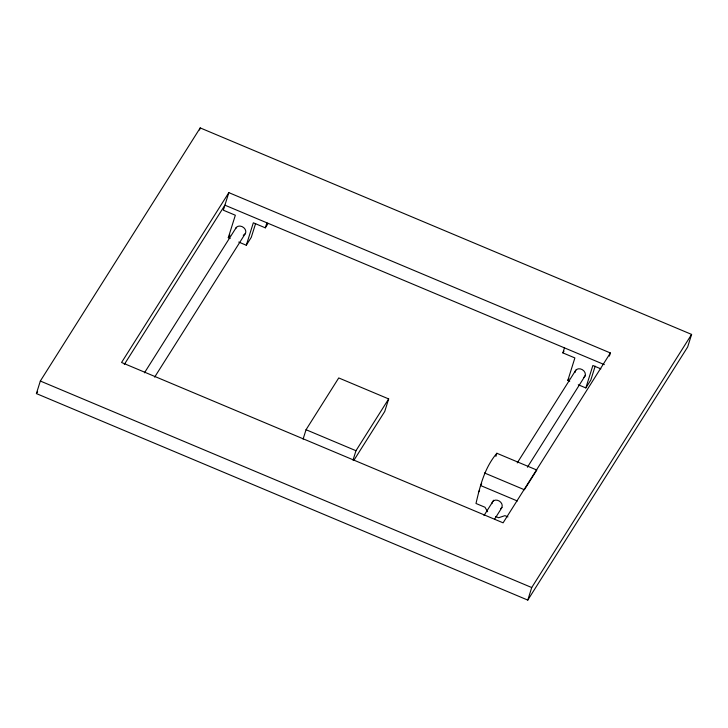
<?xml version="1.0" encoding="UTF-8"?>
<svg xmlns="http://www.w3.org/2000/svg" width="728" height="728" viewBox="0 0 728 728"><rect width="100%" height="100%" fill="white"/><g stroke="black" fill="none" stroke-linecap="round" stroke-linejoin="round"><path stroke-width="1.09" d="M484.429 472.945L524.378 489.735L536.818 470.042L496.869 453.262C484.602 467.704 480.134 485.703 475.994 503.476L484.985 507.252L487.614 511.739M36.4 393.584L40.331 381.035L200.209 127.91L691.6 334.416L687.669 346.965L527.791 600.09L36.4 393.584L37.61 391.664M199.554 130.003L200.209 127.91M609.391 356.101L610.373 352.962L228.838 192.629L223.332 210.192L235.335 215.233L228.301 237.674L230.184 238.475M238.739 242.069L246.291 245.236L253.326 222.795L265.32 227.837L268.086 223.46M255.628 223.469L251.269 237.355L246.291 245.236M265.32 227.837L266.894 222.814M303.094 439.13L306.042 429.72L338.738 377.941L388.67 398.926L384.739 411.475L353.854 460.378M353.025 460.114L355.974 450.705L388.67 398.926M495.886 456.392L496.869 453.262M569.733 381.172L567.849 380.371L574.883 357.93L562.88 352.889L564.455 347.866M578.287 384.766L585.84 387.933L592.874 365.492L600.873 368.859M595.176 366.157L590.817 380.052L585.84 387.933M527.791 600.09L531.722 587.542L691.6 334.416M228.838 192.629L121.558 362.489L503.094 522.831L610.373 352.962M124.288 364.482L224.907 205.169L604.349 364.628M228.301 237.674L229.957 235.053M144.453 372.827L236.318 227.391M154.636 377.131L245.291 233.606M562.88 352.889L563.991 351.142M481.681 483.62L480.498 485.494L517.371 500.991M478.405 492.183L479.588 490.308M567.849 380.371L568.95 378.624M484.011 515.524L493.675 500.218M517.244 462.899L575.866 370.079M494.785 518.873L502.038 507.389M527.427 467.203L585.439 375.348M306.042 429.72L355.974 450.705M507.953 516.907L504.959 515.651L498.653 517.735L495.659 516.48M40.331 381.035L531.722 587.542M491.91 503.667A5.46 4.332 32.3 0 1 499.18 500.982A5.46 4.332 32.3 0 1 500.609 508.754M235.654 228.638A5.469 4.332 32.3 0 1 243.78 227.673A5.469 4.332 32.3 0 1 243.261 235.19M575.038 372.49A5.469 4.332 32.3 0 1 582.154 369.56A5.469 4.332 32.3 0 1 583.874 377.35"/></g></svg>
